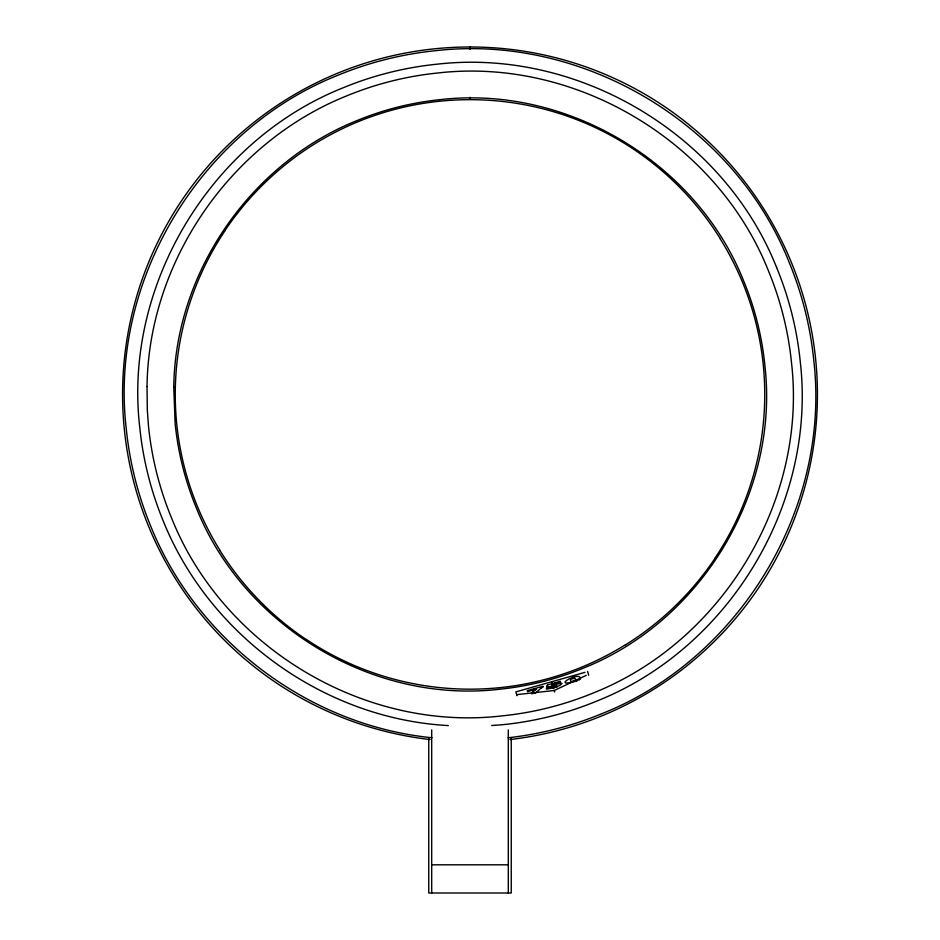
<?xml version="1.0" encoding="UTF-8"?>
<svg xmlns="http://www.w3.org/2000/svg" width="940" height="940" viewBox="0 0 940 940"><rect width="100%" height="100%" fill="white"/><g stroke="black" fill="none" stroke-linecap="round" stroke-linejoin="round"><path stroke-width="1.41" d="M552.567 687.622L552.626 687.116A1.986 1.986 0 0 1 552.79 686.365M551.58 685.366L551.698 685.096A3.948 0.823 -15.9 0 0 551.756 684.872L552.79 684.391A4.759 0.987 -15.9 0 0 553.766 684.12L553.895 684.085A10.763 2.232 -15.9 0 1 554.565 683.885L555.258 683.697M553.049 688.221L553.084 688.127A1.857 1.598 -3.9 0 1 553.19 687.786L560.064 685.377L561.814 683.427M537.151 691.664L540.935 688.198M556.539 685.519L556.95 687.293M546.869 686.353L547.456 684.943L554.671 682.886M546.786 686.564L546.587 687.034A6.122 1.269 -15.9 0 0 546.528 687.187M531.594 693.767L531.629 693.708A6.874 1.422 -15.9 0 0 531.758 693.497L531.758 693.45A10.587 2.197 -15.9 0 1 531.805 693.332L532.721 692.005M537.057 692.24L535.823 692.616A6.862 1.422 -15.9 0 1 535.248 692.78L535.165 692.803M532.78 691.946L536.082 689.514M543.226 686.952L542.862 687.152A4.5 0.94 -15.9 0 0 542.345 687.41L540.994 688.162M527.164 690.724L528.962 690.195A6.709 1.398 -15.9 0 0 529.972 689.925L530.9 689.655A14.817 3.079 -15.9 0 1 531.617 689.443L533.356 688.95M580.415 679.127C581.014 669.491 548.631 688.891 576.314 681.112M536.235 689.42L536.282 689.384A5.076 1.058 -15.9 0 1 536.693 689.149L535.706 689.314A6.451 1.339 -15.9 0 1 534.954 689.525L534.484 689.655A16.885 3.502 -15.9 0 0 533.65 689.889L532.957 690.089M579.581 679.726L578.876 680.102M586.266 675.331L554.236 690.5L516.636 694.648M555.54 686.353L553.648 686.87M553.578 685.624L554.553 687.692M555.34 686.329L554.236 686.928M602.082 713.601C739.815 658.799 830.878 508.164 813.793 360.537A347.671 347.671 0 0 0 789.165 262.354C734.528 124.362 583.517 33.887 436.125 50.631A347.518 347.518 0 0 0 337.93 75.247C200.185 130.037 109.134 280.696 126.207 428.311A347.671 347.671 0 0 0 150.835 526.494C197.106 640.939 308.943 725.433 431.954 737.747M552.074 685.201L552.203 685.154A5.699 1.187 -15.9 0 1 553.202 684.79L561.486 683.298A9.024 1.868 -15.9 0 1 561.709 683.368M577.56 680.666L576.572 681.018M585.021 672.335L515.848 691.887L516.941 695.729M532.205 693.65L532.792 693.473M550.593 687.164L546.857 688.327A10.34 2.139 -15.9 0 1 546.481 688.433L546.316 688.715A4.124 0.858 -15.9 0 0 546.822 688.797L546.915 688.809M550.769 687.116L553.495 686.905M537.316 687.822L537.821 687.681A20.939 4.348 -15.9 0 1 539.266 687.269L539.971 687.081A6.157 1.281 -15.9 0 0 541.017 686.776L542.991 686.212M558.513 682.769L558.771 682.687A12.49 2.597 -15.9 0 1 559.617 682.452L560.522 682.076M533.473 693.285L533.473 693.285A6.039 1.257 -15.9 0 1 532.898 693.45L532.863 693.462M555.082 682.769L556.292 682.428A15.827 3.278 -15.9 0 1 557.279 682.146L557.843 681.993A5.593 1.163 -15.9 0 0 558.689 681.747L560.299 681.289M534.484 693.003L535.083 692.827M533.861 688.809L536.317 688.115M527.457 691.652L532.263 690.289M555.669 683.58L557.655 683.004M546.774 687.493L546.857 687.481A5.464 1.14 -15.9 0 1 547.315 687.363M552.802 687.845L552.321 687.974A11.057 2.291 -15.9 0 1 551.545 688.162A7.25 1.504 -15.9 0 1 546.833 688.844L546.857 688.809M549.042 686.917L547.527 687.305M549.407 686.834L549.407 686.834A6.145 1.269 -15.9 0 0 549.994 686.682L551.416 686.212A3.278 0.681 -15.9 0 1 554.013 685.272A2.926 0.611 -15.9 0 1 554.659 685.072L555.176 686.882M554.706 685.107L556.421 685.107M555.117 685.096L555.223 685.084A1.692 1.058 -36 0 0 554.718 685.037M491.714 725.516L502.536 724.705A334.123 334.123 0 0 0 596.888 701.04C729.217 648.412 816.684 503.687 800.281 361.888A334.123 334.123 0 0 0 776.616 267.536M431.695 864.812L508.305 864.812M448.333 725.574C324.606 718.936 209.643 636.027 163.372 521.312A334.123 334.123 0 0 1 139.708 426.96C123.328 285.149 210.795 140.448 343.112 87.796A333.994 333.994 0 0 1 437.464 64.143C579.075 48.069 724.106 134.996 776.628 267.536M587.606 671.466L588.698 675.296M551.733 681.712L552.285 683.639M553.684 688.609L553.39 687.563A1.598 1.246 -16.1 0 1 553.813 687.258M554.236 690.5L554.671 692.028M547.456 684.943L547.609 686.647M511.243 738.006L511.243 893L428.757 893L428.757 738.006M508.305 729.886L508.305 893M470 47L470 49.35M470 97.29L470 99.346M431.695 729.886L431.695 893M720.381 238.831A296.77 296.77 0 0 0 633.701 149.284A294.302 294.302 0 0 0 470 99.675A294.302 294.302 0 0 0 314.406 144.055A296.77 296.77 0 0 0 224.86 230.723M720.263 238.901A294.138 294.138 0 0 1 715.034 558.054M715.14 558.125A296.77 296.77 0 0 1 625.593 644.805M625.523 644.687A294.138 294.138 0 0 1 306.37 639.459M306.299 639.564A296.77 296.77 0 0 1 219.619 550.018M219.737 549.947A294.138 294.138 0 0 1 224.966 230.793M430.027 739.545A347.424 347.424 0 0 1 176.015 209.279A347.424 347.424 0 0 1 763.985 209.279A347.424 347.424 0 0 1 509.974 739.545M602.07 713.589A347.671 347.671 0 0 1 508.094 737.783M553.954 687.363A1.751 0.823 -23.8 0 1 554.306 687.187M555.798 684.755A4.183 1.375 -21 0 1 556.257 684.919M147.028 386.528L147.321 410.287L148.496 426.09A325.322 325.322 0 0 0 171.538 517.94C222.768 646.732 363.639 731.884 501.666 715.928A325.322 325.322 0 0 0 593.516 692.886C722.308 641.656 807.46 500.785 791.504 362.758A325.322 325.322 0 0 0 768.462 270.908C717.361 141.893 576.161 57.281 438.346 72.932A325.193 325.193 0 0 0 346.496 95.962C230.559 142.551 148.532 261.379 147.028 386.528M173.771 387.163L175.122 423.435A298.638 298.638 0 0 0 196.26 507.718C243.26 625.829 372.44 703.931 499.011 689.302A298.626 298.626 0 0 0 583.293 668.164C701.405 621.164 779.507 491.984 764.878 365.413A298.626 298.626 0 0 0 743.74 281.13C696.857 162.82 567.396 85.211 440.989 99.546A298.544 298.544 0 0 0 356.707 120.684C250.393 163.431 175.169 272.4 173.771 387.163M575.726 679.561L574.61 680.748L571.638 681.441A3.654 0.752 -15.9 0 1 571.262 681.394L570.78 681.101A31.584 6.557 -15.9 0 1 570.451 680.019L570.721 679.397A3.396 0.705 -15.9 0 1 570.933 679.232L574.61 678.21A3.325 0.693 -15.9 0 1 574.88 678.257L575.726 679.561"/></g></svg>
